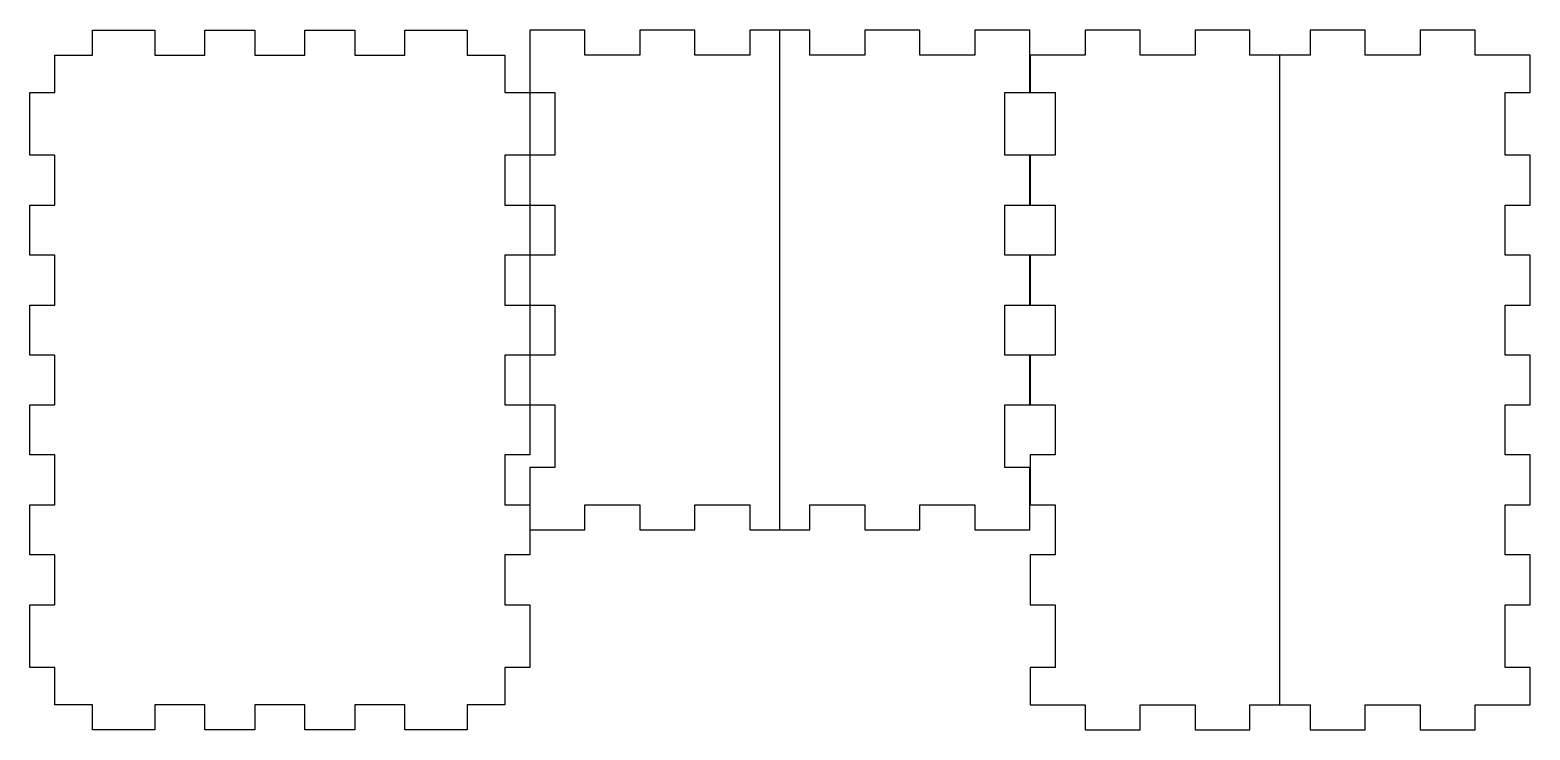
# Model space of a CAD drawing. Extents: x 6 to 184, y 12 to 95.
import ezdxf

# ---------------------------------------------------------------- set-up
doc = ezdxf.new("R2010")
doc.units = 0
doc.layers.add('Cut', color=7, linetype='CONTINUOUS')

msp = doc.modelspace()

# ---------------------------------------------------------------- linework, layer by layer
at = {"layer": 'Cut', "color": 7}
for p, q in [((13.078313, 92.311931), (13.078313, 95.288494)), ((13.078313, 95.288494), (20.519719, 95.288494)), ((20.519719, 95.288494), (20.519719, 92.311931)), ((26.472843, 92.311931), (26.472843, 95.288494)), ((26.472843, 95.288494), (32.425968, 95.288494)), ((32.425968, 95.288494), (32.425968, 92.311931)), ((38.379093, 92.311931), (38.379093, 95.288494)), ((38.379093, 95.288494), (44.332218, 95.288494)), ((44.332218, 95.288494), (44.332218, 92.311931)), ((50.285343, 92.311931), (50.285343, 95.288494)), ((50.285343, 95.288494), (57.726749, 95.288494)), ((57.726749, 95.288494), (57.726749, 92.311931)), ((71.740406, 95.288494), (65.191968, 95.288494)), ((65.191968, 95.288494), (65.191968, 87.847088)), ((71.740406, 92.311932), (71.740406, 95.288494)), ((84.837281, 95.288494), (78.288843, 95.288494)), ((78.288843, 95.288494), (78.288843, 92.311932)), ((84.837281, 92.311932), (84.837281, 95.288494)), ((94.956559, 95.288494), (91.385718, 95.288494)), ((91.385718, 95.288494), (91.385718, 92.311932)), ((94.956559, 35.757244), (94.956559, 95.288494)), ((98.551212, 95.288494), (94.980371, 95.288494)), ((98.551212, 92.311931), (98.551212, 95.288494)), ((111.648087, 95.288494), (105.099649, 95.288494)), ((105.099649, 95.288494), (105.099649, 92.311931)), ((111.648087, 92.311931), (111.648087, 95.288494)), ((124.744964, 95.288494), (118.196524, 95.288494)), ((118.196524, 95.288494), (118.196524, 92.311931)), ((124.744964, 87.847087), (124.744964, 95.288494)), ((137.865652, 95.288497), (131.317214, 95.288497)), ((131.317214, 95.288497), (131.317214, 92.311935)), ((137.865652, 92.311935), (137.865652, 95.288497)), ((150.962527, 95.288497), (144.414089, 95.288497)), ((144.414089, 95.288497), (144.414089, 92.311935)), ((150.962527, 92.311935), (150.962527, 95.288497)), ((164.67337, 95.288494), (158.124932, 95.288494)), ((158.124932, 95.288494), (158.124932, 92.311931)), ((164.67337, 92.311931), (164.67337, 95.288494)), ((177.770245, 95.288494), (171.221807, 95.288494)), ((171.221807, 95.288494), (171.221807, 92.311931)), ((177.770245, 92.311931), (177.770245, 95.288494)), ((8.613469, 92.311931), (13.078313, 92.311931)), ((8.613469, 87.847087), (8.613469, 92.311931)), ((20.519719, 92.311931), (26.472843, 92.311931)), ((32.425968, 92.311931), (38.379093, 92.311931)), ((44.332218, 92.311931), (50.285343, 92.311931)), ((57.726749, 92.311931), (62.191593, 92.311931)), ((62.191593, 92.311931), (62.191593, 87.847087)), ((78.288843, 92.311932), (71.740406, 92.311932)), ((91.385718, 92.311932), (84.837281, 92.311932)), ((105.099649, 92.311931), (98.551212, 92.311931)), ((118.196524, 92.311931), (111.648087, 92.311931)), ((131.317214, 92.311935), (124.768777, 92.311935)), ((124.768777, 92.311935), (124.768777, 87.847091)), ((144.414089, 92.311935), (137.865652, 92.311935)), ((154.531817, 92.311935), (150.962527, 92.311935)), ((154.531817, 14.92131), (154.531817, 92.311935)), ((158.124932, 92.311931), (154.555624, 92.311931)), ((171.221807, 92.311931), (164.67337, 92.311931)), ((184.318656, 92.311931), (177.770245, 92.311931)), ((184.318656, 87.847087), (184.318656, 92.311931)), ((5.636906, 80.405681), (5.636906, 87.847087)), ((5.636906, 87.847087), (8.613469, 87.847087)), ((62.191593, 87.847087), (65.168156, 87.847087)), ((65.168156, 87.847087), (65.168156, 80.405681)), ((65.191968, 87.847088), (68.168531, 87.847088)), ((68.168531, 87.847088), (68.168531, 80.405682)), ((121.768402, 80.405681), (121.768402, 87.847087)), ((121.768402, 87.847087), (124.744964, 87.847087)), ((124.768777, 87.847091), (127.745339, 87.847091)), ((127.745339, 87.847091), (127.745339, 80.405685)), ((181.342094, 80.405681), (181.342094, 87.847087)), ((181.342094, 87.847087), (184.318656, 87.847087)), ((8.613469, 80.405681), (5.636906, 80.405681)), ((8.613469, 74.452557), (8.613469, 80.405681)), ((65.168156, 80.405681), (62.191593, 80.405681)), ((62.191593, 80.405681), (62.191593, 74.452557)), ((68.168531, 80.405682), (65.191968, 80.405682)), ((65.191968, 80.405682), (65.191968, 74.452557)), ((124.744964, 80.405681), (121.768402, 80.405681)), ((124.744964, 74.452557), (124.744964, 80.405681)), ((127.745339, 80.405685), (124.768777, 80.405685)), ((124.768777, 80.405685), (124.768777, 74.45256)), ((184.318656, 80.405681), (181.342094, 80.405681)), ((184.318656, 74.452557), (184.318656, 80.405681)), ((5.636906, 68.499432), (5.636906, 74.452557)), ((5.636906, 74.452557), (8.613469, 74.452557)), ((62.191593, 74.452557), (65.168156, 74.452557)), ((65.168156, 74.452557), (65.168156, 68.499432)), ((65.191968, 74.452557), (68.168531, 74.452557)), ((68.168531, 74.452557), (68.168531, 68.499432)), ((121.768402, 68.499432), (121.768402, 74.452557)), ((121.768402, 74.452557), (124.744964, 74.452557)), ((124.768777, 74.45256), (127.745339, 74.45256)), ((127.745339, 74.45256), (127.745339, 68.499435)), ((181.342094, 68.499432), (181.342094, 74.452557)), ((181.342094, 74.452557), (184.318656, 74.452557)), ((8.613469, 68.499432), (5.636906, 68.499432)), ((8.613469, 62.546307), (8.613469, 68.499432)), ((65.168156, 68.499432), (62.191593, 68.499432)), ((62.191593, 68.499432), (62.191593, 62.546307)), ((68.168531, 68.499432), (65.191968, 68.499432)), ((65.191968, 68.499432), (65.191968, 62.546307)), ((124.744964, 68.499432), (121.768402, 68.499432)), ((124.744964, 62.546307), (124.744964, 68.499432)), ((127.745339, 68.499435), (124.768777, 68.499435)), ((124.768777, 68.499435), (124.768777, 62.54631)), ((184.318656, 68.499432), (181.342094, 68.499432)), ((184.318656, 62.546307), (184.318656, 68.499432)), ((5.636906, 56.593182), (5.636906, 62.546307)), ((5.636906, 62.546307), (8.613469, 62.546307)), ((62.191593, 62.546307), (65.168156, 62.546307)), ((65.168156, 62.546307), (65.168156, 56.593182)), ((65.191968, 62.546307), (68.168531, 62.546307)), ((68.168531, 62.546307), (68.168531, 56.593182)), ((121.768402, 56.593182), (121.768402, 62.546307)), ((121.768402, 62.546307), (124.744964, 62.546307)), ((124.768777, 62.54631), (127.745339, 62.54631)), ((127.745339, 62.54631), (127.745339, 56.593185)), ((181.342094, 56.593182), (181.342094, 62.546307)), ((181.342094, 62.546307), (184.318656, 62.546307)), ((8.613469, 56.593182), (5.636906, 56.593182)), ((8.613469, 50.640057), (8.613469, 56.593182)), ((65.168156, 56.593182), (62.191593, 56.593182)), ((62.191593, 56.593182), (62.191593, 50.640057)), ((68.168531, 56.593182), (65.191968, 56.593182)), ((65.191968, 56.593182), (65.191968, 50.640057)), ((124.744964, 56.593182), (121.768402, 56.593182)), ((124.744964, 50.640057), (124.744964, 56.593182)), ((127.745339, 56.593185), (124.768777, 56.593185)), ((124.768777, 56.593185), (124.768777, 50.64006)), ((184.318656, 56.593182), (181.342094, 56.593182)), ((184.318656, 50.640057), (184.318656, 56.593182)), ((5.636906, 44.686932), (5.636906, 50.640057)), ((5.636906, 50.640057), (8.613469, 50.640057)), ((62.191593, 50.640057), (65.168156, 50.640057)), ((65.168156, 50.640057), (65.168156, 44.686932)), ((65.191968, 50.640057), (68.168531, 50.640057)), ((68.168531, 50.640057), (68.168531, 43.198651)), ((121.768402, 43.198651), (121.768402, 50.640057)), ((121.768402, 50.640057), (124.744964, 50.640057)), ((124.768777, 50.64006), (127.745339, 50.64006)), ((127.745339, 50.64006), (127.745339, 44.686935)), ((181.342094, 44.686932), (181.342094, 50.640057)), ((181.342094, 50.640057), (184.318656, 50.640057)), ((8.613469, 44.686932), (5.636906, 44.686932)), ((8.613469, 38.733807), (8.613469, 44.686932)), ((65.168156, 44.686932), (62.191593, 44.686932)), ((62.191593, 44.686932), (62.191593, 38.733807)), ((127.745339, 44.686935), (124.768777, 44.686935)), ((124.768777, 44.686935), (124.768777, 38.73381)), ((184.318656, 44.686932), (181.342094, 44.686932)), ((184.318656, 38.733807), (184.318656, 44.686932)), ((68.168531, 43.198651), (65.191968, 43.198651)), ((65.191968, 43.198651), (65.191968, 35.757244)), ((124.744964, 43.198651), (121.768402, 43.198651)), ((124.744964, 35.757244), (124.744964, 43.198651)), ((5.636906, 32.780682), (5.636906, 38.733807)), ((5.636906, 38.733807), (8.613469, 38.733807)), ((62.191593, 38.733807), (65.168156, 38.733807)), ((65.168156, 38.733807), (65.168156, 32.780682)), ((71.740406, 35.757244), (71.740406, 38.733807)), ((71.740406, 38.733807), (78.288843, 38.733807)), ((78.288843, 38.733807), (78.288843, 35.757244)), ((84.837281, 35.757244), (84.837281, 38.733807)), ((84.837281, 38.733807), (91.385718, 38.733807)), ((91.385718, 38.733807), (91.385718, 35.757244)), ((98.551212, 35.757244), (98.551212, 38.733807)), ((98.551212, 38.733807), (105.099649, 38.733807)), ((105.099649, 38.733807), (105.099649, 35.757244)), ((111.648087, 35.757244), (111.648087, 38.733807)), ((111.648087, 38.733807), (118.196524, 38.733807)), ((118.196524, 38.733807), (118.196524, 35.757244)), ((124.768777, 38.73381), (127.745339, 38.73381)), ((127.745339, 38.73381), (127.745339, 32.780685)), ((181.342094, 32.780682), (181.342094, 38.733807)), ((181.342094, 38.733807), (184.318656, 38.733807)), ((65.191968, 35.757244), (71.740406, 35.757244)), ((78.288843, 35.757244), (84.837281, 35.757244)), ((91.385718, 35.757244), (94.956559, 35.757244)), ((94.980371, 35.757244), (98.551212, 35.757244)), ((105.099649, 35.757244), (111.648087, 35.757244)), ((118.196524, 35.757244), (124.744964, 35.757244)), ((8.613469, 32.780682), (5.636906, 32.780682)), ((8.613469, 26.827557), (8.613469, 32.780682)), ((65.168156, 32.780682), (62.191593, 32.780682)), ((62.191593, 32.780682), (62.191593, 26.827557)), ((127.745339, 32.780685), (124.768777, 32.780685)), ((124.768777, 32.780685), (124.768777, 26.82756)), ((184.318656, 32.780682), (181.342094, 32.780682)), ((184.318656, 26.827557), (184.318656, 32.780682)), ((5.636906, 19.386151), (5.636906, 26.827557)), ((5.636906, 26.827557), (8.613469, 26.827557)), ((62.191593, 26.827557), (65.168156, 26.827557)), ((65.168156, 26.827557), (65.168156, 19.386151)), ((124.768777, 26.82756), (127.745339, 26.82756)), ((127.745339, 26.82756), (127.745339, 19.386153)), ((181.342094, 19.386151), (181.342094, 26.827557)), ((181.342094, 26.827557), (184.318656, 26.827557)), ((8.613469, 19.386151), (5.636906, 19.386151)), ((8.613469, 14.921307), (8.613469, 19.386151)), ((65.168156, 19.386151), (62.191593, 19.386151)), ((62.191593, 19.386151), (62.191593, 14.921307)), ((127.745339, 19.386153), (124.768777, 19.386153)), ((124.768777, 19.386153), (124.768777, 14.92131)), ((184.318656, 19.386151), (181.342094, 19.386151)), ((184.318656, 14.921307), (184.318656, 19.386151)), ((13.078313, 14.921307), (8.613469, 14.921307)), ((13.078313, 11.944744), (13.078313, 14.921307)), ((26.472843, 14.921307), (20.519719, 14.921307)), ((20.519719, 14.921307), (20.519719, 11.944744)), ((26.472843, 11.944744), (26.472843, 14.921307)), ((38.379093, 14.921307), (32.425968, 14.921307)), ((32.425968, 14.921307), (32.425968, 11.944744)), ((38.379093, 11.944744), (38.379093, 14.921307)), ((50.285343, 14.921307), (44.332218, 14.921307)), ((44.332218, 14.921307), (44.332218, 11.944744)), ((50.285343, 11.944744), (50.285343, 14.921307)), ((62.191593, 14.921307), (57.726749, 14.921307)), ((57.726749, 14.921307), (57.726749, 11.944744)), ((124.768777, 14.92131), (131.317214, 14.92131)), ((131.317214, 14.92131), (131.317214, 11.944747)), ((137.865652, 11.944747), (137.865652, 14.92131)), ((137.865652, 14.92131), (144.414089, 14.92131)), ((144.414089, 14.92131), (144.414089, 11.944747)), ((150.962527, 11.944747), (150.962527, 14.92131)), ((150.962527, 14.92131), (154.531817, 14.92131)), ((154.555624, 14.921307), (158.124932, 14.921307)), ((158.124932, 14.921307), (158.124932, 11.944744)), ((164.67337, 11.944744), (164.67337, 14.921307)), ((164.67337, 14.921307), (171.221807, 14.921307)), ((171.221807, 14.921307), (171.221807, 11.944744)), ((177.770245, 11.944744), (177.770245, 14.921307)), ((177.770245, 14.921307), (184.318656, 14.921307)), ((20.519719, 11.944744), (13.078313, 11.944744)), ((32.425968, 11.944744), (26.472843, 11.944744)), ((44.332218, 11.944744), (38.379093, 11.944744)), ((57.726749, 11.944744), (50.285343, 11.944744)), ((131.317214, 11.944747), (137.865652, 11.944747)), ((144.414089, 11.944747), (150.962527, 11.944747)), ((158.124932, 11.944744), (164.67337, 11.944744)), ((171.221807, 11.944744), (177.770245, 11.944744))]:
    msp.add_line(p, q, dxfattribs=at)

doc.saveas('drawing.dxf')
